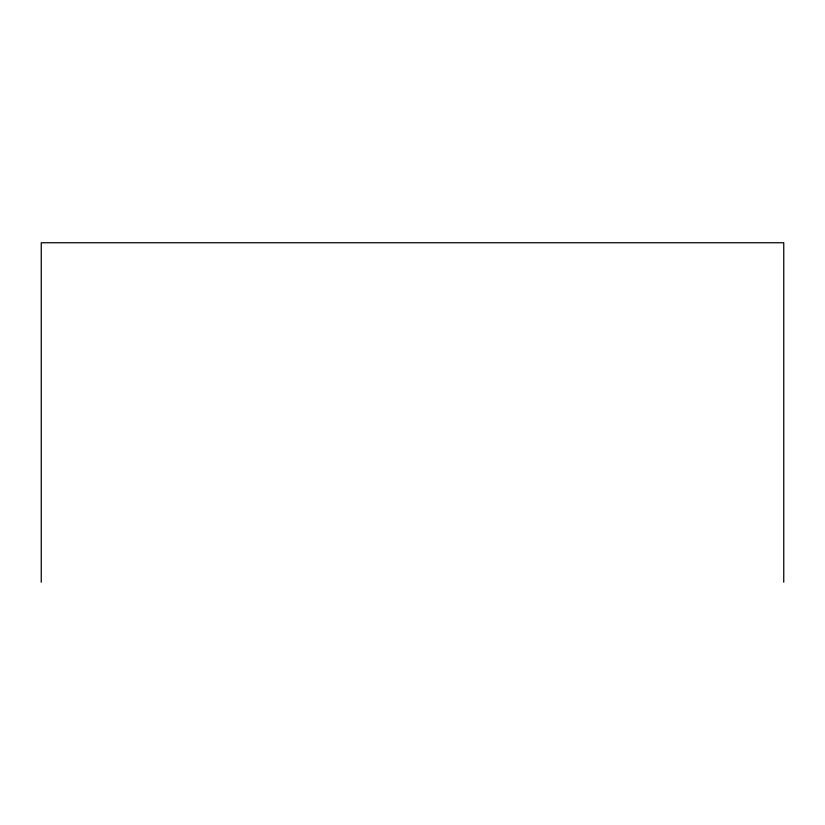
<?xml version="1.0" encoding="UTF-8"?>
<svg xmlns="http://www.w3.org/2000/svg" width="825" height="825" viewBox="0 0 825 825"><rect width="100%" height="100%" fill="white"/><g stroke="black" fill="none" stroke-linecap="round" stroke-linejoin="round"><path stroke-width="1.24" d="M783.75 582.254L783.75 242.746L41.25 242.746L41.25 582.254"/></g></svg>
